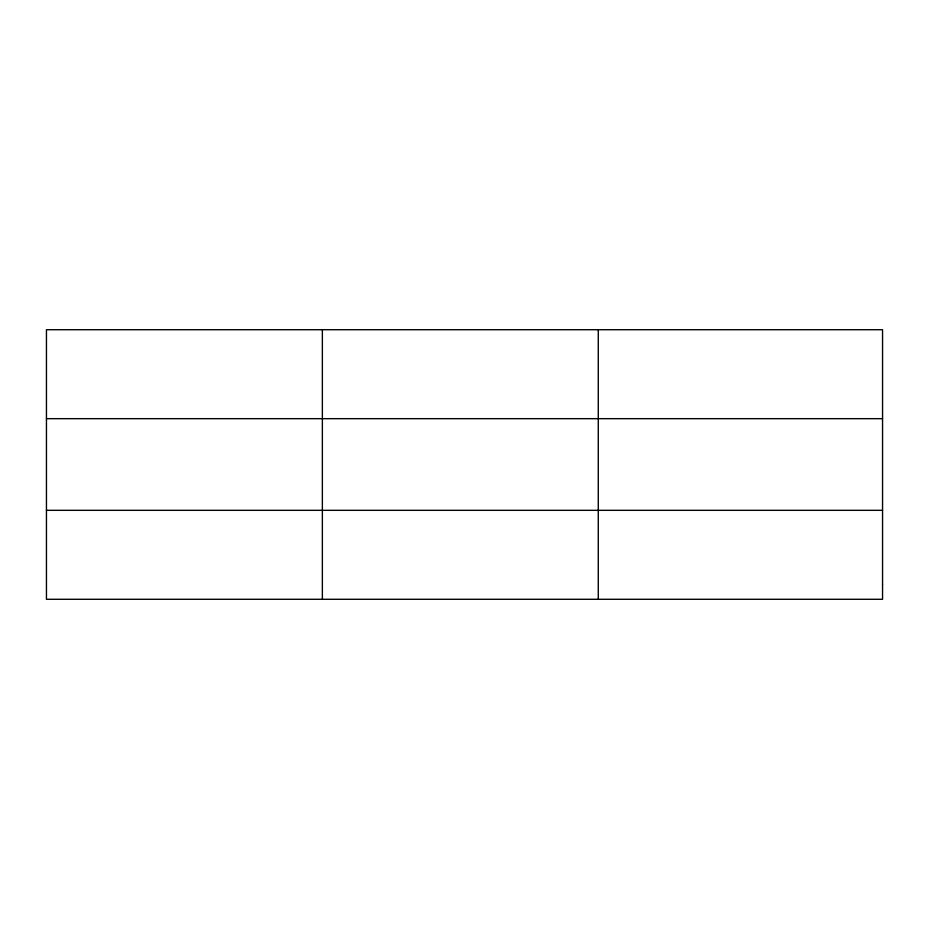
<?xml version="1.0" encoding="UTF-8"?>
<svg xmlns="http://www.w3.org/2000/svg" width="929" height="929" viewBox="0 0 929 929"><rect width="100%" height="100%" fill="white"/><g stroke="black" fill="none" stroke-linecap="round" stroke-linejoin="round"><path stroke-width="1.39" d="M322.363 329.714L322.363 599.286M598.276 329.714L598.276 599.286M46.45 418.677L882.55 418.677M46.45 510.323L882.55 510.323M882.55 584.457L882.55 599.286L46.45 599.286L46.45 329.714L882.55 329.714L882.55 584.457"/></g></svg>
